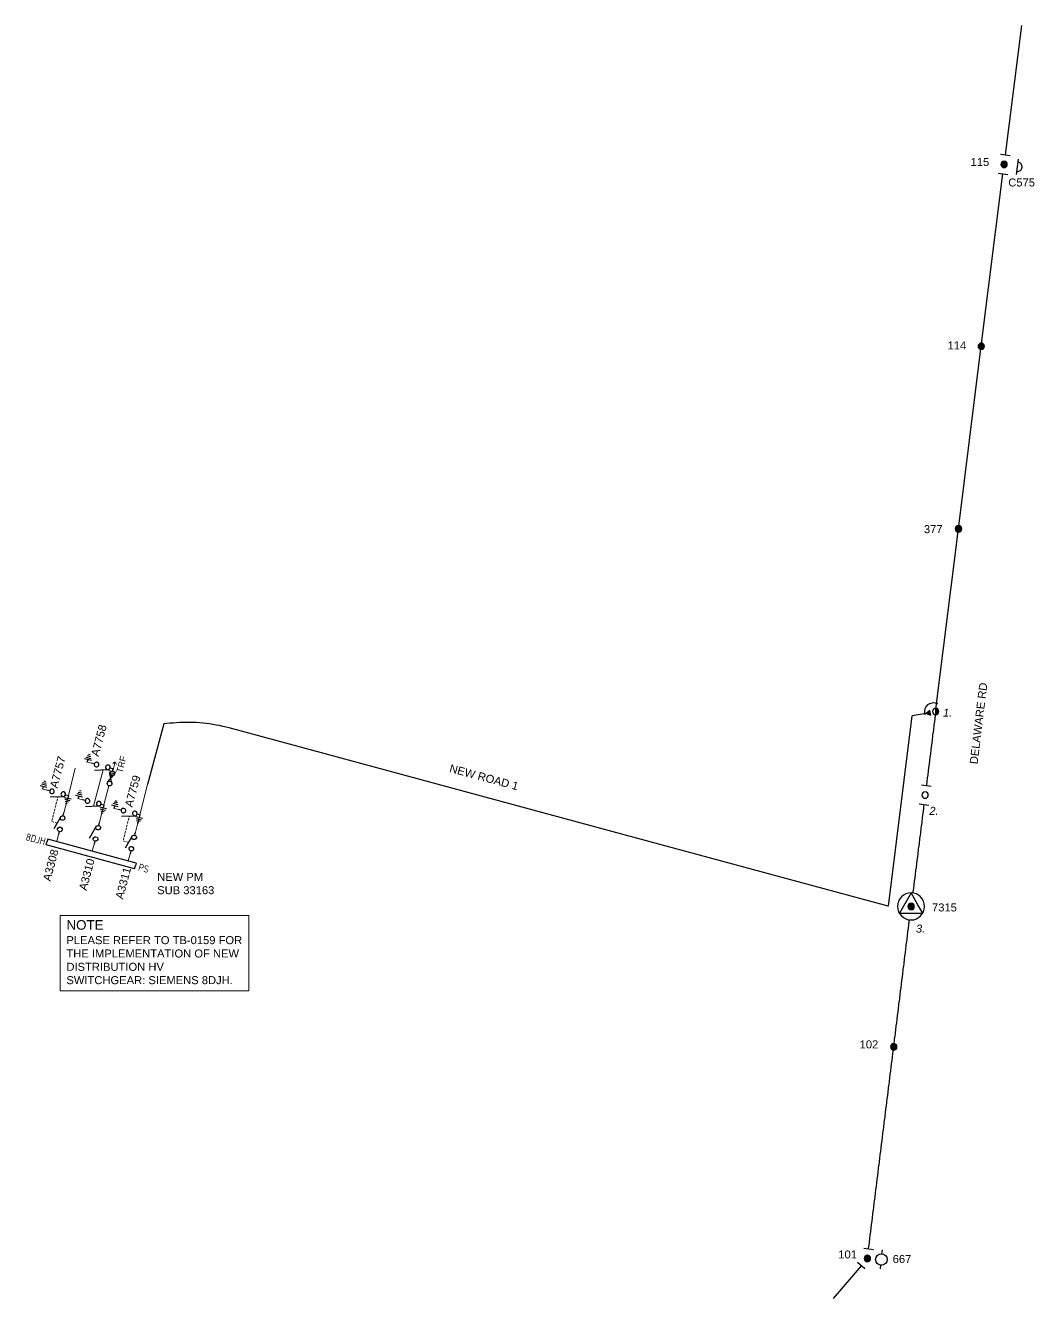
# Model space of a CAD drawing. Header units: metres. Extents: x 298182 to 303780, y 6252504 to 6254878.
# Drawn here: x 301905.2 to 302220.5, y 6253256.7 to 6253654.4 of the extents above; entities that cross this region are included whole.
import ezdxf
from ezdxf.enums import TextEntityAlignment as Align

# ---------------------------------------------------------------- set-up
doc = ezdxf.new("R2010")
doc.units = ezdxf.units.M
doc.linetypes.add('Cable Exist OH', pattern=[1, 1, 0])
doc.linetypes.add('DASHED2', pattern=[0.375, 0.25, -0.125])
for name, color, linetype in [('_User Miscellaneous1', 7, 'Continuous'), ('Notes', 7, 'Continuous'), ('SupportsOH_SP_TR_HV_LV_SL_NEW', 7, 'Continuous')]:
    doc.layers.add(name, color=color, linetype=linetype)
doc.styles.add('IESYMBOL1', font='isocp.shx')
doc.styles.add('POLE_LABEL', font='arial.ttf')
doc.styles.get("Standard").update_dxf_attribs({"font": 'arial.ttf'})
doc.styles.add('SWG_LABEL', font='arial.ttf')
doc.styles.add('SWITCH_LABEL', font='arial.ttf', dxfattribs={"height": 2.5})
doc.linetypes.add('Cable New UG', pattern='A,7,-0.25,["x",Standard,S=2,R=0,X=0.2,Y=-0.8],-2.1', length=9.35)
doc.linetypes.add('IE Trench HV', pattern='A,7,-0.2,["/",Standard,S=3,R=0,X=0.6,Y=-1.4],-2.5', length=9.7)

# ---------------------------------------------------------------- blocks, each defined once
blk = doc.blocks.new('POLE_EXT')
blk.add_hatch(color=256).paths.add_polyline_path([(-1, 0, 1), (1, 0, 1)])
blk.add_lwpolyline([(-1, 0, 1), (1, 0, 1)], format="xyb", close=True)
for tag, height, flags, p in [('pNumber', 2.5, 8, (-17.84, 2.07)), ('OWNED_BY', 0.2, 9, (1.35, -0.4)), ('SPECIAL_USE', 0.2, 9, (1.35, -0.8)), ('STATE', 0.2, 9, (1.35, -1)), ('cLV', 0.2, 9, (1.35, -1.4)), ('hDepth', 0.2, 9, (1.35, -1.6)), ('hDia', 0.2, 9, (1.35, -1.8)), ('cHV', 0.2, 9, (1.35, -2)), ('cLinedev', 0.2, 9, (1.35, -3.4)), ('pExisting', 0.2, 9, (1.35, -3.8)), ('PARENT', 0.2, 9, (1.35, -0.6)), ('USAGE', 0.2, 9, (1.35, -1.2)), ('LBRACKET', 0.2, 9, (1.35, -2.2)), ('LExisting', 0.2, 9, (1.35, -2.4)), ('LANTNUMBER', 0.2, 9, (1.35, -2.6)), ('LOther', 0.2, 9, (1.35, -2.8)), ('LRemove', 0.2, 9, (1.35, -3)), ('LEGEND', 0.2, 9, (1.35, -3.2)), ('LOCATION', 0.2, 9, (1.35, -3.6)), ('PFNUMBER', 0.2, 9, (1.35, -4)), ('pFooting', 0.2, 9, (1.35, -4.4)), ('pNew', 0.2, 9, (1.35, -4.6)), ('pRelocate', 0.2, 9, (1.35, -5)), ('pRemove', 0.2, 9, (1.35, -5.2)), ('pReplace', 0.2, 9, (1.35, -5.4)), ('pStay', 0.2, 9, (1.35, -5.6)), ('pType', 0.2, 9, (1.35, -5.8)), ('cspan', 0.2, 9, (1.35, -6)), ('STREETNAME', 0.2, 9, (1.35, -6.2)), ('SUBURB', 0.2, 9, (1.35, -6.4)), ('OPERATED_BY', 0.2, 9, (1.36, -7.01)), ('NEWPFNUMBER', 0.2, 9, (1.35, -4.2)), ('NOTES', 0.2, 9, (1.35, -6.6)), ('MAINTAINED_BY', 0.2, 9, (1.36, -6.81))]:
    blk.add_attdef(tag, text='', height=height, dxfattribs=dict(flags=flags)).set_placement(p, align=Align.MIDDLE_LEFT)
at = {"style": 'POLE_LABEL'}
for tag, height, flags, p in [('STRUCTURE_PLANT_NUMBER', 0.2, 9, (1.35, 0.03)), ('ASSET_NUM', 2.5, 8, (2, 2)), ('STREET_CODE', 0.2, 9, (1.35, -0.2))]:
    blk.add_attdef(tag, text='', height=height, dxfattribs=dict(at, flags=flags)).set_placement(p, align=Align.MIDDLE_LEFT)
at = {"flags": 1}
blk.add_attdef('Z', (1.35, -7.33), '', height=0.2, dxfattribs=at)
blk = doc.blocks.new('SUB_POLE_EXT')
blk.add_wipeout([(0, 4.22), (0.42, 4.2), (0.83, 4.14), (1.21, 4.05), (1.62, 3.9), (1.99, 3.72), (2.35, 3.51), (2.68, 3.26), (2.99, 2.99), (3.28, 2.66), (3.52, 2.34), (3.76, 1.92), (3.9, 1.62), (4.04, 1.23), (4.18, 0.63), (4.22, 0), (4.18, -0.61), (4.06, -1.15), (3.9, -1.62), (3.58, -2.24), (3.22, -2.73), (2.97, -3.01), (2.68, -3.26), (2.36, -3.5), (2, -3.72), (1.64, -3.89), (1.25, -4.03), (0.82, -4.14), (0.42, -4.2), (0, -4.22), (-0.41, -4.2), (-0.8, -4.15), (-1.21, -4.05), (-1.62, -3.9), (-1.99, -3.73), (-2.35, -3.51), (-2.68, -3.26), (-2.96, -3.02), (-3.23, -2.72), (-3.51, -2.35), (-3.71, -2.01), (-3.91, -1.6), (-4.05, -1.21), (-4.16, -0.76), (-4.22, -0.14), (-4.21, 0.39), (-4.14, 0.83), (-4.03, 1.27), (-3.9, 1.63), (-3.71, 2.02), (-3.5, 2.37), (-3.28, 2.67), (-2.99, 2.99), (-2.68, 3.27), (-2.33, 3.52), (-1.98, 3.73), (-1.63, 3.9), (-1.2, 4.05), (-0.78, 4.15), (-0.4, 4.21)])
blk.add_line((2.16, 0.48), (2.16, 0.48, 0))
blk.add_lwpolyline([(-4.22, 0, 1), (4.22, 0, 1)], format="xyb", close=True)
blk.add_lwpolyline([(2.14, 0.52), (0, 4.22), (-3.66, -2.11), (3.66, -2.11)], close=True)
for tag, height, flags, p in [('STREET_CODE', 0.2, 9, (1.5, 0)), ('ASSET_NUM', 2.5, 8, (2, 2)), ('CONSTRUCTED_VOLTAGE', 0.2, 9, (1.5, -0.2)), ('OPERATING_VOLTAGE', 0.2, 9, (1.5, -0.6)), ('OPERATED_BY', 0.2, 9, (1.5, -0.8)), ('ORIENTATION', 0.2, 9, (1.5, -1.2)), ('OWNED_BY', 0.2, 9, (1.5, -1.4)), ('SECONDARY_VOLTAGE', 0.2, 9, (1.5, -1.6)), ('STATE', 0.2, 9, (1.5, -1.8)), ('SUBSTATION_TYPE', 0.2, 9, (1.5, -2)), ('STREETNAME', 0.2, 9, (1.5, -2.8)), ('SUBURB', 0.2, 9, (1.5, -3)), ('Z', 0.2, 1, (1.5, -3.4)), ('NO_PHASES', 0.2, 9, (1.5, -0.4)), ('MAINTAINED_BY', 0.2, 9, (1.5, -1)), ('USAGE', 0.2, 9, (1.5, -2.2)), ('LEGEND', 0.2, 9, (1.5, -2.4)), ('LOCATION', 0.2, 9, (1.5, -2.6)), ('NOTES', 0.2, 9, (1.5, -3.2))]:
    blk.add_attdef(tag, text='', height=height, dxfattribs=dict(flags=flags)).set_placement(p, align=Align.MIDDLE_LEFT)
blk = doc.blocks.new('*U117')
for p, q in [((1.46, 7.93), (2.44, 8.63)), ((-2.44, 5.12), (-1.46, 5.82))]:
    blk.add_line(p, q)
blk.add_circle((0, 6.87), 1.8)
for tag, height, flags, p in [('STREET_CODE', 0.2, 9, (1.5, 0)), ('ASSET_NUM', 2.5, 8, (2, 2)), ('ACTUAL_STATUS', 0.2, 9, (1.5, -0.2)), ('CONSTRUCTED_VOLTAGE', 0.2, 9, (1.5, -0.4)), ('OPERATING_VOLTAGE', 0.2, 9, (1.5, -0.8)), ('ORIENTATION', 0.2, 9, (1.5, -1)), ('OWNED_BY', 0.2, 9, (1.5, -1.2)), ('STATE', 0.2, 9, (1.5, -1.4)), ('SWITCH_TYPE', 0.2, 9, (1.5, -1.6)), ('STREETNAME', 0.2, 9, (1.5, -2.4)), ('SUBURB', 0.2, 9, (1.5, -2.6)), ('OPERATED_BY', 0.2, 9, (1.5, -3.2)), ('Z', 0.2, 1, (1.5, -3.6)), ('NO_PHASES', 0.2, 9, (1.5, -0.6)), ('USAGE', 0.2, 9, (1.5, -1.8)), ('LEGEND', 0.2, 9, (1.5, -2)), ('LOCATION', 0.2, 9, (1.5, -2.2)), ('NOTES', 0.2, 9, (1.5, -2.8)), ('MAINTAINED_BY', 0.2, 9, (1.5, -3)), ('LABEL_ALIGNMENT', 0.2, 9, (1.5, -3.4))]:
    blk.add_attdef(tag, text='', height=height, dxfattribs=dict(flags=flags)).set_placement(p, align=Align.MIDDLE_LEFT)
blk = doc.blocks.new('*U118')
blk.add_line((2.4, 5.56), (-2.4, 5.44))
blk.add_lwpolyline([(1.44, 5.54, 0.414214), (-0.04, 6.94, 0.414214), (-1.44, 5.46)], format="xyb")
for tag, height, flags, p in [('STREET_CODE', 0.2, 9, (1.5, 0)), ('ASSET_NUM', 2.5, 8, (2, 2)), ('ACTUAL_STATUS', 0.2, 9, (1.5, -0.2)), ('CONSTRUCTED_VOLTAGE', 0.2, 9, (1.5, -0.4)), ('OPERATING_VOLTAGE', 0.2, 9, (1.5, -0.8)), ('ORIENTATION', 0.2, 9, (1.5, -1)), ('OWNED_BY', 0.2, 9, (1.5, -1.2)), ('OPERATED_BY', 0.2, 9, (1.5, -1.4)), ('STATE', 0.2, 9, (1.5, -1.8)), ('SWITCH_TYPE', 0.2, 9, (1.5, -2)), ('STREETNAME', 0.2, 9, (1.5, -2.8)), ('SUBURB', 0.2, 9, (1.5, -3)), ('Z', 0.2, 1, (1.5, -3.6)), ('NO_PHASES', 0.2, 9, (1.5, -0.6)), ('MAINTAINED_BY', 0.2, 9, (1.5, -1.6)), ('USAGE', 0.2, 9, (1.5, -2.2)), ('LEGEND', 0.2, 9, (1.5, -2.4)), ('LOCATION', 0.2, 9, (1.5, -2.6)), ('NOTES', 0.2, 9, (1.5, -3.2)), ('LABEL_ALIGNMENT', 0.2, 9, (1.5, -3.4))]:
    blk.add_attdef(tag, text='', height=height, dxfattribs=dict(flags=flags)).set_placement(p, align=Align.MIDDLE_LEFT)
blk = doc.blocks.new('POLE_NEW')
for tag, height, flags, p in [('pNumber', 2.5, 8, (-17.84, 2.07)), ('OWNED_BY', 0.2, 9, (1.15, -0.4)), ('SPECIAL_USE', 0.2, 9, (1.15, -0.8)), ('STATE', 0.2, 9, (1.15, -1)), ('cLV', 0.2, 9, (1.15, -1.4)), ('hDepth', 0.2, 9, (1.15, -1.6)), ('hDia', 0.2, 9, (1.15, -1.8)), ('cHV', 0.2, 9, (1.15, -2)), ('cLinedev', 0.2, 9, (1.15, -3.4)), ('pExisting', 0.2, 9, (1.15, -3.6)), ('PARENT', 0.2, 9, (1.15, -0.6)), ('USAGE', 0.2, 9, (1.15, -1.2)), ('LBRACKET', 0.2, 9, (1.15, -2.2)), ('LExisting', 0.2, 9, (1.15, -2.4)), ('LANTNUMBER', 0.2, 9, (1.15, -2.6)), ('LOther', 0.2, 9, (1.15, -2.8)), ('LRemove', 0.2, 9, (1.15, -3)), ('LEGEND', 0.2, 9, (1.15, -3.2)), ('PFNUMBER', 0.2, 9, (1.15, -3.8)), ('NEWPFNUMBER', 0.2, 9, (1.15, -4)), ('pFooting', 0.2, 9, (1.15, -4.2)), ('pNew', 0.2, 9, (1.15, -4.4)), ('pRelocate', 0.2, 9, (1.15, -4.8)), ('pRemove', 0.2, 9, (1.15, -5)), ('pReplace', 0.2, 9, (1.15, -5.2)), ('pStay', 0.2, 9, (1.15, -5.4)), ('pType', 0.2, 9, (1.15, -5.6)), ('cspan', 0.2, 9, (1.15, -5.8)), ('SUBURB', 0.2, 9, (1.15, -6)), ('STREETNAME', 0.2, 9, (1.15, -6.2)), ('OPERATED_BY', 0.2, 9, (1.15, -6.89)), ('LOCATION', 0.2, 9, (1.15, -6.4)), ('NOTES', 0.2, 9, (1.15, -6.6)), ('MAINTAINED_BY', 0.2, 9, (1.15, -7.22))]:
    blk.add_attdef(tag, text='', height=height, dxfattribs=dict(flags=flags)).set_placement(p, align=Align.MIDDLE_LEFT)
at = {"style": 'POLE_LABEL'}
for tag, height, flags, p in [('STRUCTURE_PLANT_NUMBER', 0.2, 9, (1.15, 0.09)), ('ASSET_NUM', 2.5, 8, (2, 2)), ('STREET_CODE', 0.2, 9, (1.15, -0.2))]:
    blk.add_attdef(tag, text='', height=height, dxfattribs=dict(at, flags=flags)).set_placement(p, align=Align.MIDDLE_LEFT)
at = {"flags": 1}
blk.add_attdef('Z', (1.15, -7.59), '', height=0.2, dxfattribs=at)
blk.add_wipeout([(0.07, 1), (-0.06, 1), (-0.18, 0.98), (-0.3, 0.95), (-0.42, 0.91), (-0.53, 0.85), (-0.63, 0.77), (-0.73, 0.69), (-0.81, 0.59), (-0.87, 0.49), (-0.93, 0.37), (-0.97, 0.25), (-0.99, 0.13), (-1, 0.01), (-0.99, -0.12), (-0.97, -0.24), (-0.93, -0.36), (-0.88, -0.48), (-0.81, -0.58), (-0.73, -0.68), (-0.64, -0.77), (-0.54, -0.84), (-0.43, -0.9), (-0.31, -0.95), (-0.19, -0.98), (-0.07, -1), (0.06, -1), (0.18, -0.98), (0.3, -0.95), (0.42, -0.91), (0.53, -0.85), (0.63, -0.77), (0.73, -0.69), (0.81, -0.59), (0.87, -0.49), (0.93, -0.37), (0.97, -0.25), (0.99, -0.13), (1, -0.01), (0.99, 0.12), (0.97, 0.24), (0.93, 0.36), (0.88, 0.48), (0.81, 0.58), (0.73, 0.68), (0.64, 0.77), (0.54, 0.84), (0.43, 0.9), (0.31, 0.95), (0.19, 0.98)])
at = {"lineweight": -3}
blk.add_lwpolyline([(-1, 0, 1), (1, 0, 1)], format="xyb", close=True, dxfattribs=at)
blk = doc.blocks.new('UGOH_NEW')
blk.add_hatch(color=256).paths.add_polyline_path([(0, 3), (-0.75, 1.7), (0.75, 1.7)])
at = {"color": 1}
blk.add_lwpolyline([(-0.75, 1.7), (0.75, 1.7), (0, 3)], close=True, dxfattribs=at)
for tag, flags, p in [('CONSTRUCTED_VOLTAGE', 9, (1.5, 0)), ('ACTUAL_STATUS', 9, (1.5, -1.6)), ('OPERATING_VOLTAGE', 9, (1.5, -0.2)), ('ORIENTATION', 9, (1.5, -0.4)), ('STATE', 9, (1.5, -0.6)), ('OWNED_BY', 9, (1.5, -1)), ('OPERATED_BY', 9, (1.5, -1.2)), ('TYPE', 1, (1.5, -2)), ('USAGE', 9, (1.5, -0.8)), ('MAINTAINED_BY', 9, (1.5, -1.4)), ('NUMBER_OF_PHASES', 9, (1.5, -1.8))]:
    blk.add_attdef(tag, text='', height=0.2, dxfattribs=dict(flags=flags)).set_placement(p, align=Align.MIDDLE_LEFT)
blk = doc.blocks.new('POLE_REPLACE_NEW')
for tag, flags, p in [('cLinedev', 9, (1.5, -3.2)), ('pExisting', 9, (1.5, -3.4)), ('PFNUMBER', 9, (1.5, -3.6)), ('NEWPFNUMBER', 9, (1.5, -3.8)), ('pFooting', 9, (1.5, -4)), ('cspan', 9, (1.5, -5.6)), ('SUBURB', 9, (1.5, -5.8)), ('STREETNAME', 9, (1.5, -6)), ('OPERATED_BY', 9, (1.5, -6.6)), ('Z', 1, (1.5, -7)), ('pNew', 9, (1.5, -4.2)), ('pNumber', 9, (1.5, -4.4)), ('pRelocate', 9, (1.5, -4.6)), ('pRemove', 9, (1.5, -4.8)), ('pReplace', 9, (1.5, -5)), ('pStay', 9, (1.5, -5.2)), ('pType', 9, (1.5, -5.4)), ('LOCATION', 9, (1.5, -6.2)), ('NOTES', 9, (1.5, -6.4)), ('MAINTAINED_BY', 9, (1.5, -6.8))]:
    blk.add_attdef(tag, text='', height=0.2, dxfattribs=dict(flags=flags)).set_placement(p, align=Align.MIDDLE_LEFT)
blk.add_wipeout([(0, 1), (-0.13, 0.99), (-0.25, 0.97), (-0.37, 0.93), (-0.48, 0.88), (-0.59, 0.81), (-0.68, 0.73), (-0.77, 0.64), (-0.84, 0.54), (-0.9, 0.43), (-0.95, 0.31), (-0.98, 0.19), (-1, 0.06), (-1, -0.06), (-0.98, -0.19), (-0.95, -0.31), (-0.9, -0.43), (-0.84, -0.54), (-0.77, -0.64), (-0.68, -0.73), (-0.59, -0.81), (-0.48, -0.88), (-0.37, -0.93), (-0.25, -0.97), (-0.13, -0.99), (0, -1), (0.13, -0.99), (0.25, -0.97), (0.37, -0.93), (0.48, -0.88), (0.59, -0.81), (0.68, -0.73), (0.77, -0.64), (0.84, -0.54), (0.9, -0.43), (0.95, -0.31), (0.98, -0.19), (1, -0.06), (1, 0.06), (0.98, 0.19), (0.95, 0.31), (0.9, 0.43), (0.84, 0.54), (0.77, 0.64), (0.68, 0.73), (0.59, 0.81), (0.48, 0.88), (0.37, 0.93), (0.25, 0.97), (0.13, 0.99)])
h = blk.add_hatch(color=256)
edge = h.paths.add_edge_path()
edge.add_arc((0, 0), 1, 270, 450)
edge.add_line((0, 1), (0, -1))
blk.add_lwpolyline([(0, 1), (0, -1)])
at = {"lineweight": -3}
blk.add_arc((0, 0), 1, 90, 270, dxfattribs=at)
blk.add_arc((0, 0), 1, 270, 90)
at = {"style": 'POLE_LABEL', "flags": 9}
blk.add_attdef('STRUCTURE_PLANT_NUMBER', text='', height=0.2, dxfattribs=at).set_placement((1.5, 0.24), align=Align.MIDDLE_LEFT)
for tag, height, flags, p in [('STREET_CODE', 0.2, 9, (1.5, 0)), ('ASSET_NUM', 2.5, 8, (2, 2)), ('OWNED_BY', 0.2, 9, (1.5, -0.2)), ('SPECIAL_USE', 0.2, 9, (1.5, -0.6)), ('STATE', 0.2, 9, (1.5, -0.8)), ('cLV', 0.2, 9, (1.5, -1.2)), ('cHV', 0.2, 9, (1.5, -1.8)), ('PARENT', 0.2, 9, (1.5, -0.4)), ('USAGE', 0.2, 9, (1.5, -1)), ('hDepth', 0.2, 9, (1.5, -1.4)), ('hDia', 0.2, 9, (1.5, -1.6)), ('LBRACKET', 0.2, 9, (1.5, -2)), ('LExisting', 0.2, 9, (1.5, -2.2)), ('LANTNUMBER', 0.2, 9, (1.5, -2.4)), ('LOther', 0.2, 9, (1.5, -2.6)), ('LRemove', 0.2, 9, (1.5, -2.8)), ('LEGEND', 0.2, 9, (1.5, -3))]:
    blk.add_attdef(tag, text='', height=height, dxfattribs=dict(flags=flags)).set_placement(p, align=Align.MIDDLE_LEFT)
blk = doc.blocks.new('SWG_AREVA_SU_EXT')
blk.add_line((1.6, -2.02), (5.8, -0.81))
for points in [[(1, 0), (0, 0)], [(6.6, -0.01), (7.6, -0.01)]]:
    blk.add_lwpolyline(points)
for points in [[(1.8, -0.8, 1), (1.8, 0.8, 1)], [(5.8, -0.81, 1), (5.8, 0.79, 1)]]:
    blk.add_lwpolyline(points, format="xyb", close=True)
at = {"style": 'SWITCH_LABEL', "flags": 8}
blk.add_attdef('ASSET_NUM', text='', height=2.5, rotation=179.9544, dxfattribs=at).set_placement((-2.4, -0.01), align=Align.MIDDLE_LEFT)
at = {"flags": 1}
blk.add_attdef('Z', (0, 0), '', height=0.2, dxfattribs=at)
at = {"style": 'SWITCH_LABEL', "flags": 9}
blk.add_attdef('STREET_CODE', text='', height=0.2, dxfattribs=at).set_placement((0, -0.2), align=Align.MIDDLE_LEFT)
at = {"flags": 9}
for tag, p in [('ORIENTATION', (0, -0.4)), ('PARENT', (0, -0.6)), ('USAGE', (0, -0.8)), ('NOTES', (0, -1))]:
    blk.add_attdef(tag, text='', height=0.2, dxfattribs=at).set_placement(p, align=Align.MIDDLE_LEFT)
blk = doc.blocks.new('SWG_AREVA_SU_NEW')
blk.add_line((1.6, -2.02), (5.8, -0.81))
for points in [[(1, 0), (0, 0)], [(6.6, -0.01), (7.6, -0.01)]]:
    blk.add_lwpolyline(points)
for points in [[(1.8, -0.8, 1), (1.8, 0.8, 1)], [(5.8, -0.81, 1), (5.8, 0.79, 1)]]:
    blk.add_lwpolyline(points, format="xyb", close=True)
at = {"style": 'SWG_LABEL', "flags": 8}
blk.add_attdef('ASSET_NUM', text='', height=2.5, rotation=179.9544, dxfattribs=at).set_placement((-2.4, 0.01), align=Align.MIDDLE_LEFT)
at = {"flags": 1}
blk.add_attdef('Z', (0, 0), '', height=0.2, dxfattribs=at)
at = {"style": 'SWITCH_LABEL', "flags": 9}
blk.add_attdef('STREET_CODE', text='', height=0.2, dxfattribs=at).set_placement((0, 0), align=Align.MIDDLE_LEFT)
at = {"flags": 9}
for tag, p in [('ORIENTATION', (0, -0.2)), ('SUBURB', (0, -0.8)), ('STREETNAME', (0, -1)), ('PARENT', (0, -0.4)), ('USAGE', (0, -0.6)), ('LOCATION', (0, -1.2)), ('NOTES', (0, -1.4))]:
    blk.add_attdef(tag, text='', height=0.2, dxfattribs=at).set_placement(p, align=Align.MIDDLE_LEFT)
blk = doc.blocks.new('SWG_AREVA_ES_EXT')
for p, q in [((-6.4, -1), (-8.8, -1)), ((-6.7, -1.6), (-8.5, -1.6)), ((-7, -2.2), (-8.2, -2.2)), ((-7.3, -2.8), (-7.9, -2.8))]:
    blk.add_line(p, q)
blk.add_lwpolyline([(-7.6, -0.01), (-7.6, -1)])
at = {"xscale": -1}
blk.add_blockref('SWG_AREVA_SU_NEW', (0, 0), dxfattribs=at)
at = {"flags": 1}
blk.add_attdef('Z', (0, 0), '', height=0.2, dxfattribs=at)
at = {"style": 'SWG_LABEL', "flags": 8}
blk.add_attdef('ASSET_NUM', text='', height=2.5, rotation=89.9544, dxfattribs=at).set_placement((-3.84, -2.27), align=Align.MIDDLE_RIGHT)
blk = doc.blocks.new('SWG_FUSE_EXT')
for points in [[(1.15, 0.72), (4.04, -0.71)], [(1.16, -0.72), (4.04, 0.73)]]:
    blk.add_lwpolyline(points)
for centre in [(0.8, 0), (4.4, 0.01)]:
    blk.add_circle(centre, 0.8)
blk = doc.blocks.new('3')
at = {"layer": '_User Miscellaneous1'}
for p, q in [((956.02, 193.49), (956.03, 194.77)), ((956.02, 193.49), (996.89, 193.2)), ((956.04, 196.05), (956.03, 194.77)), ((956.04, 196.05), (996.91, 195.76)), ((996.89, 193.2), (996.9, 194.48)), ((996.91, 195.76), (996.9, 194.48)), ((973.28, 171.06), (970.16, 171.04)), ((989.88, 170.95), (986.76, 170.92)), ((1006.31, 170.83), (1003.19, 170.81)), ((972.9, 170.28), (970.56, 170.26)), ((972.51, 169.5), (970.95, 169.48)), ((972.17, 168.89), (971.39, 168.88)), ((989.5, 170.16), (987.16, 170.14)), ((989.11, 169.38), (987.55, 169.37)), ((988.73, 168.6), (987.95, 168.59)), ((1005.93, 170.05), (1003.59, 170.03)), ((1005.55, 169.27), (1003.99, 169.25)), ((1005.17, 168.48), (1004.39, 168.48)), ((990.12, 154.19), (987, 154.16)), ((989.74, 153.4), (987.4, 153.38)), ((989.36, 152.62), (987.8, 152.61)), ((988.97, 151.84), (988.19, 151.83))]:
    blk.add_line(p, q, dxfattribs=at)
at = {"layer": '_User Miscellaneous1', "lineweight": 0, "ltscale": 18, "flags": 128}
for points in [[(959.7, 190.14), (959.73, 193.46)], [(976.3, 190.02), (976.33, 193.34)], [(992.74, 189.91), (992.76, 193.23)], [(959.92, 172.15), (960.03, 158.18)], [(976.52, 172.04), (976.57, 163.18)], [(980.89, 173.75), (980.92, 156.92)], [(992.96, 171.92), (993.1, 159.41)], [(976.54, 156.42), (976.53, 152.16)], [(976.53, 152.16), (975.73, 153.18)], [(976.53, 152.16), (977.37, 153.18)]]:
    blk.add_lwpolyline(points, dxfattribs=at)
at = {"layer": '_User Miscellaneous1', "linetype": 'DASHED2', "lineweight": 0, "ltscale": 4, "flags": 128}
for points in [[(961.62, 185.35), (964.17, 185.38), (964.3, 173.96)], [(994.65, 185.12), (997.2, 185.15), (997.33, 173.73)]]:
    blk.add_lwpolyline(points, dxfattribs=at)
at = {"layer": '_User Miscellaneous1', "lineweight": 5, "ltscale": 18, "flags": 128}
for points in [[(959.86, 180.26), (959.92, 172.15)], [(976.46, 180.14), (976.52, 172.04)], [(992.9, 180.03), (992.96, 171.92)], [(969.8, 172.31), (971.7, 172.33)], [(986.4, 172.19), (988.3, 172.22)], [(1002.84, 172.08), (1004.73, 172.1)], [(986.64, 155.43), (988.54, 155.46)]]:
    blk.add_lwpolyline(points, dxfattribs=at)
at = {"layer": '_User Miscellaneous1'}
for points in [[(971.71, 172.33), (971.72, 171.05)], [(988.3, 172.22), (988.32, 170.93)], [(1004.74, 172.1), (1004.75, 170.82)], [(988.55, 155.46), (988.56, 154.17)]]:
    blk.add_lwpolyline(points, dxfattribs=at)
for name, p, xscale, yscale, zscale, rotation in [('SWG_AREVA_SU_EXT', (959.7, 190.14), -1.3, 1.3, 1.3, 90.82027014405074), ('SWG_AREVA_SU_EXT', (976.3, 190.02), -1.3, 1.3, 1.3, 90.82027014405074), ('SWG_AREVA_SU_EXT', (992.74, 189.91), -1.3, 1.3, 1.3, 90.82027014405074), ('SWG_AREVA_ES_EXT', (969.8, 172.31), -1.3, 1.3, 1.3, 180.9919214856573), ('SWG_AREVA_ES_EXT', (986.4, 172.19), -1.3, 1.3, 1.3, 180.9919214856573), ('SWG_AREVA_ES_EXT', (1002.84, 172.08), -1.3, 1.3, 1.3, 180.9919214856573), ('SWG_FUSE_EXT', (976.54, 163.18), 1.299999999999999, 1.299999999999999, 1.299999999999999, 269.761576856047), ('SWG_AREVA_ES_EXT', (986.64, 155.43), -1.3, 1.3, 1.3, 180.9919214856573)]:
    blk.add_blockref(name, p, dxfattribs=dict(at, xscale=xscale, yscale=yscale, zscale=zscale, rotation=rotation))
at = {"layer": '_User Miscellaneous1', "style": 'IESYMBOL1'}
for s, p in [('PS', (952.19, 194.85, 31.96)), ('8DJH', (1002.08, 194.55, 31.96))]:
    blk.add_text(s, height=3.2, rotation=179.5827, dxfattribs=at).set_placement(p, align=Align.MIDDLE_CENTER)

msp = doc.modelspace()

# ---------------------------------------------------------------- hatches: boundary and pattern name
at = {"layer": '_User Miscellaneous1', "linetype": 'Continuous'}
h = msp.add_hatch(dxfattribs=at)
h.set_pattern_fill('ANGLE', color=256)
h.set_pattern_definition([(0, (-1051.549, -3.279), (0, 6.985), [5.08, -1.905]), (90, (-1051.549, -3.279), (-6.985, 4e-16), [5.08, -1.905])])
h.paths.add_polyline_path([(302186.25302, 6253439.55371, 0.616805891), (302185.93359, 6253439.39329, 0.534161879), (302186.20993, 6253439.20843)])
h.paths.add_polyline_path([(302186.25307, 6253439.55367), (302186.20999, 6253439.20846, 0.303550756), (302186.33359, 6253439.39329, 0.236917719)])

# ---------------------------------------------------------------- linework, layer by layer
at = {"layer": '_User Miscellaneous1', "color": 7, "linetype": 'Continuous', "flags": 128}
for points in [[(302216.40801, 6253654.41892), (302211.34236, 6253613.99006)], [(302209.854, 6253614.17655), (302212.83072, 6253613.80357)], [(302189.57626, 6253439.96435), (302196.71224, 6253497.14031), (302203.8362, 6253554.18934), (302210.5956, 6253608.03671)], [(302209.10804, 6253608.2231), (302212.08477, 6253607.85012)], [(302167.14024, 6253272.35678), (302170.11737, 6253271.98619)], [(302166.31535, 6253266.90863), (302157.60953, 6253256.6665)], [(302167.45821, 6253265.9372), (302165.17248, 6253267.88007)]]:
    msp.add_lwpolyline(points, dxfattribs=at)
at = {"layer": '_User Miscellaneous1', "linetype": 'Cable Exist OH'}
for points in [[(302189.57626, 6253439.96435), (302186.67315, 6253416.94255)], [(302185.92248, 6253410.98969), (302181.91022, 6253379.1723)], [(302168.6288, 6253272.17148), (302176.48623, 6253335.30531), (302181.91022, 6253379.1723)]]:
    msp.add_lwpolyline(points, dxfattribs=at)
at = {"layer": '_User Miscellaneous1', "linetype": 'Cable New UG', "flags": 128}
for points in [[(301948.45852, 6253436.23479), (301943.37051, 6253417.31889)], [(302182.16285, 6253438.67619), (302174.727, 6253379.29787)], [(302187.90372, 6253439.6714), (302182.19737, 6253438.68217)], [(302174.727, 6253379.29787), (302087.723, 6253402.81626)]]:
    msp.add_lwpolyline(points, dxfattribs=at)
msp.add_lwpolyline([(302087.723, 6253402.81626), (301968.91022, 6253434.93301, 0.083823178), (301952.34041, 6253436.54115, 0.004125602), (301948.45852, 6253436.23479)], format="xyb", dxfattribs=at)
at = {"layer": '_User Miscellaneous1', "lineweight": 0, "ltscale": 18}
msp.add_lwpolyline([(301916.10566, 6253376.29444), (301975.05612, 6253376.29444), (301975.05612, 6253352.80342), (301916.10566, 6253352.80342)], close=True, dxfattribs=at)
at = {"layer": '_User Miscellaneous1', "linetype": 'Continuous'}
msp.add_circle((302186.13359, 6253439.39329), 0.2, dxfattribs=at)
msp.add_arc((302188.8217, 6253439.98994), 2.77063, 66.8321586, 193.0844551, dxfattribs=at)

# ---------------------------------------------------------------- block references
at = {"layer": '_User Miscellaneous1'}
ref = msp.add_blockref('POLE_EXT', (302210.96926, 6253611.01335), dxfattribs=at)
ref.add_attrib('ASSET_NUM', '115', dxfattribs={"layer": '0', "height": 2.5, "style": 'POLE_LABEL'}).set_placement((302206.32252, 6253611.76335), align=Align.MIDDLE_RIGHT)
ref = msp.add_blockref('*U118', (302209.70816, 6253611.05612), dxfattribs=dict(at, rotation=261.7208286044527))
ref.add_attrib('ASSET_NUM', 'C575', dxfattribs={"layer": '0', "height": 2.5}).set_placement((302220.62048, 6253603.36621), align=Align.BOTTOM_RIGHT)
ref = msp.add_blockref('POLE_EXT', (302203.8362, 6253554.18934), dxfattribs=at)
ref.add_attrib('ASSET_NUM', '114', dxfattribs={"layer": '0', "height": 2.5, "style": 'POLE_LABEL'}).set_placement((302199.12021, 6253554.4382), align=Align.MIDDLE_RIGHT)
ref = msp.add_blockref('POLE_EXT', (302196.71224, 6253497.14031), dxfattribs=at)
ref.add_attrib('ASSET_NUM', '377', dxfattribs={"layer": '0', "height": 2.5, "style": 'POLE_LABEL'}).set_placement((302191.72827, 6253497.0492), align=Align.MIDDLE_RIGHT)
at = {"layer": '_User Miscellaneous1', "linetype": 'IE Trench HV', "rotation": 99.83479593980445}
msp.add_blockref('UGOH_NEW', (302189.57626, 6253439.96435), dxfattribs=at)
at = {"layer": '_User Miscellaneous1', "lineweight": 0, "xscale": 0.7, "yscale": 0.7, "zscale": 0.7, "rotation": 165.2734852960378}
msp.add_blockref('3', (302621.46523, 6253353.57599), dxfattribs=at)
at = {"layer": '_User Miscellaneous1'}
ref = msp.add_blockref('POLE_EXT', (302176.48626, 6253335.30536), dxfattribs=at)
ref.add_attrib('ASSET_NUM', '102', dxfattribs={"layer": '0', "height": 2.5, "style": 'POLE_LABEL'}).set_placement((302171.65463, 6253334.07416), align=Align.BOTTOM_RIGHT)
ref = msp.add_blockref('POLE_EXT', (302168.25821, 6253269.19436), dxfattribs=at)
ref.add_attrib('ASSET_NUM', '101', dxfattribs={"layer": '0', "height": 2.5, "style": 'POLE_LABEL'}).set_placement((302164.98833, 6253268.43601), align=Align.BOTTOM_RIGHT)
ref = msp.add_blockref('*U117', (302177.75906, 6253264.31572), dxfattribs=dict(at, rotation=48.29943267271073))
ref.add_attrib('ASSET_NUM', '667', dxfattribs={"layer": '0', "height": 2.5}).set_placement((302181.97462, 6253269.00632), align=Align.MIDDLE_RIGHT)

# ---------------------------------------------------------------- texts
at = {"layer": '_User Miscellaneous1', "color": 7}
for s, rotation, p in [('DELAWARE RD', 83.0101324, (302202.6512, 6253423.50728)), ('NEW ROAD 1', 344.8500967, (302037.48673, 6253421.23177))]:
    msp.add_text(s, height=2.5, rotation=rotation, dxfattribs=at).set_placement(p)
at = {"layer": '_User Miscellaneous1', "attachment_point": 1, "rotation": 75.067226}
for s, insert, char_height, width in [('A7758', (301925.63458, 6253426.47108), 2.5, 51.8363276), ('A7757', (301912.78686, 6253416.57717), 2.5, 51.8363276), ('TRF', (301933.55339, 6253421.2108), 1.96, 36.2854293), ('A7759', (301936.19612, 6253410.63304), 2.5, 51.8363276), ('A3308', (301910.59548, 6253387.50718), 2.5, 51.8363276), ('A3310', (301921.87353, 6253384.60552), 2.5, 51.8363276), ('A3311', (301933.24961, 6253381.91152), 2.5, 51.8363276)]:
    msp.add_mtext(s, dxfattribs=dict(at, insert=insert, char_height=char_height, width=width))
at = {"layer": '_User Miscellaneous1', "color": 7, "linetype": 'Continuous', "insert": (301946.37535, 6253389.66453), "char_height": 2.5, "attachment_point": 1}
msp.add_mtext_dynamic_manual_height_columns('NEW PM\\PSUB 33163', width=19.801603, gutter_width=4, heights=[0], dxfattribs=at)
at = {"layer": '_User Miscellaneous1', "color": 0, "lineweight": 9, "insert": (301918.01494, 6253374.89283), "char_height": 2.5, "width": 55.8779269, "attachment_point": 1}
msp.add_mtext('{\\H1.2x;NOTE\\P}PLEASE REFER TO TB-0159 FOR THE IMPLEMENTATION OF NEW DISTRIBUTION HV SWITCHGEAR: SIEMENS 8DJH.', dxfattribs=at)
at = {"layer": 'Notes', "linetype": 'IE Trench HV', "insert": (302187.5887, 6253410.28983), "char_height": 2.5, "attachment_point": 1}
msp.add_mtext_dynamic_manual_height_columns('{\\fArial|b0|i1|c0|p34;2.}', width=0.8652988, gutter_width=4, heights=[0], dxfattribs=at)

# ---------------------------------------------------------------- next in the draw order: block references
at = {"layer": '_User Miscellaneous1'}
msp.add_blockref('POLE_NEW', (302186.28694, 6253413.96749), dxfattribs=at)
ref = msp.add_blockref('SUB_POLE_EXT', (302181.91029, 6253379.17221), dxfattribs=at)
ref.add_attrib('ASSET_NUM', '7315', dxfattribs={"layer": '0', "height": 2.5}).set_placement((302188.4379, 6253380.11234), align=Align.TOP_LEFT)
at = {"layer": 'SupportsOH_SP_TR_HV_LV_SL_NEW'}
msp.add_blockref('POLE_REPLACE_NEW', (302189.57626, 6253440.05864), dxfattribs=at)

# ---------------------------------------------------------------- next in the draw order: hatches: boundary and pattern name
at = {"layer": '_User Miscellaneous1', "linetype": 'Continuous'}
h = msp.add_hatch(dxfattribs=at)
h.set_pattern_fill('ANGLE', color=256)
h.set_pattern_definition([(0, (-1047.76, -0.105), (0, 6.985), [5.08, -1.905]), (90, (-1047.76, -0.105), (-6.985, 4e-16), [5.08, -1.905])])
h.paths.add_polyline_path([(302190.04175, 6253442.72814, 0.616805891), (302189.72232, 6253442.56772, 0.534161879), (302189.99866, 6253442.38286)])
h.paths.add_polyline_path([(302190.04181, 6253442.7281), (302189.99872, 6253442.38288, 0.303550756), (302190.12232, 6253442.56772, 0.236917719)])

# ---------------------------------------------------------------- next in the draw order: linework, layer by layer
at = {"layer": '_User Miscellaneous1', "color": 7, "linetype": 'Continuous', "flags": 128}
for points in [[(302185.17168, 6253417.13068), (302188.14841, 6253416.75771)], [(302184.42573, 6253411.17723), (302187.40245, 6253410.80426)]]:
    msp.add_lwpolyline(points, dxfattribs=at)
at = {"layer": '_User Miscellaneous1', "linetype": 'Continuous'}
msp.add_circle((302189.92232, 6253442.56772), 0.2, dxfattribs=at)

# ---------------------------------------------------------------- next in the draw order: block references
at = {"layer": '_User Miscellaneous1'}
msp.add_blockref('POLE_EXT', (302181.91023, 6253379.17232), dxfattribs=at)

# ---------------------------------------------------------------- next in the draw order: texts
at = {"layer": 'Notes', "linetype": 'IE Trench HV', "char_height": 2.5, "attachment_point": 1}
for s, insert in [('{\\fArial|b0|i1|c0|p34;1.}', (302191.86065, 6253440.96181)), ('{\\fArial|b0|i1|c0|p34;3.}', (302183.42099, 6253373.50297))]:
    msp.add_mtext_dynamic_manual_height_columns(s, width=0.8652988, gutter_width=4, heights=[0], dxfattribs=dict(at, insert=insert))

doc.saveas('drawing.dxf')
